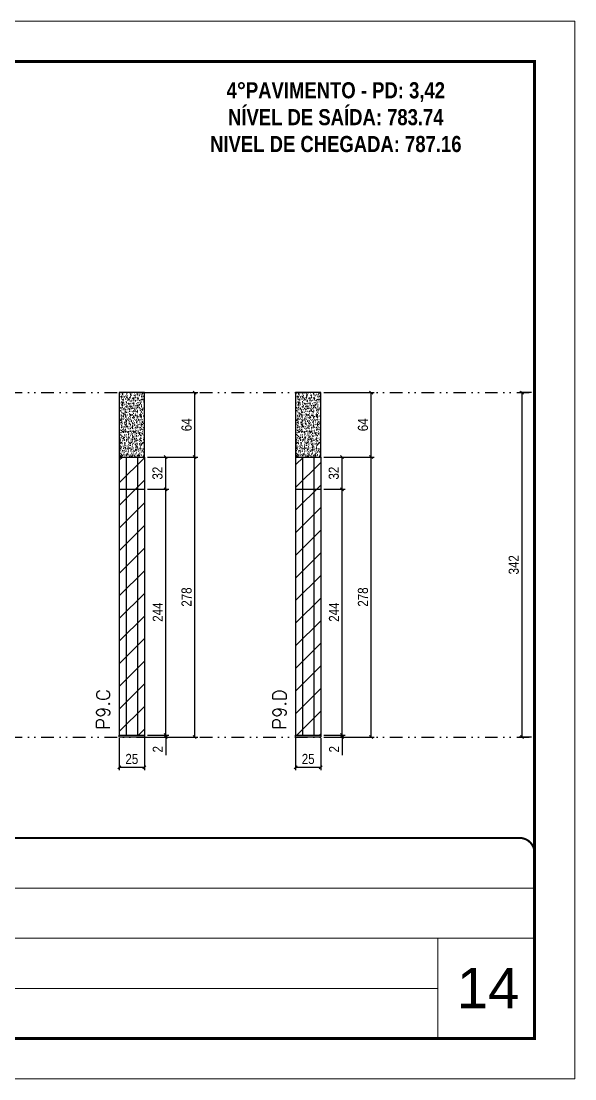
# Model space of a CAD drawing. Extents: x 14400 to 27878, y -21631 to 6985.
# Drawn here: x 16948 to 17497, y 2489 to 3539 of the extents above; entities that cross this region are included whole.
import ezdxf

# ---------------------------------------------------------------- set-up
doc = ezdxf.new("R2010")
doc.units = 0
for name, pattern in [('CONTINUO', [0]), ('DASHED', [0.75, 0.5, -0.25]), ('DIVIDE2', [0.625, 0.25, -0.125, 0, -0.125, 0, -0.125])]:
    doc.linetypes.add(name, pattern=pattern)
for name, color, linetype, lineweight in [('CARIMBO', 255, 'Continuous', 9), ('Folhas', 255, 'Continuous', 9), ('Hachura', 251, 'Continuous', 9), ('SARRAFO DE PRESSAO', 251, 'DASHED', 9), ('Texto Seção', 7, 'Continuous', 15)]:
    doc.layers.add(name, color=color, linetype=linetype, lineweight=lineweight)
for name, color, linetype in [('COTA', 241, 'Continuous'), ('NOMENCLATURA', 7, 'Continuous'), ('Nível', 160, 'Continuous'), ('Painéis', 200, 'Continuous'), ('SARR_2.2x7', 40, 'Continuous')]:
    doc.layers.add(name, color=color, linetype=linetype)
doc.styles.add('ARIAL', font='arial.ttf')
doc.styles.add('COTA TECNICA', font='techl___.ttf', dxfattribs={"height": 10})
doc.styles.add('COTA TECNICA-50', font='techl___.ttf', dxfattribs={"height": 10})
doc.styles.add('REGUA-120', font='ROMANS.shx', dxfattribs={"height": 15})
doc.styles.add('ROMANC', font='techb___.ttf', dxfattribs={"height": 2.5})
doc.dimstyles.new('COTA PAINEL-50', dxfattribs={"dimtxt": 10, "dimasz": 3, "dimexe": 3, "dimexo": 3, "dimgap": 3, "dimtad": 1, "dimdec": 1, "dimzin": 12, "dimdsep": 46, "dimtxsty": 'COTA TECNICA-50', "dimblk1": 'OBLIQUE', "dimblk2": 'OBLIQUE', "dimsah": 1, "dimcen": 0.9, "dimclrd": 4, "dimclre": 4, "dimclrt": 240, "dimadec": 1, "dimazin": 3, "dimtfac": 1, "dimtdec": 1, "dimtmove": 0, "dimatfit": 3, "dimfxl": 1, "dimtolj": 1, "dimtzin": 12, "dimarcsym": 0})
doc.dimstyles.new('PAINEL', dxfattribs={"dimtxt": 10, "dimasz": 3, "dimexe": 3, "dimexo": 3, "dimgap": 3, "dimtad": 1, "dimdec": 1, "dimzin": 12, "dimdsep": 46, "dimtxsty": 'COTA TECNICA', "dimblk1": 'OBLIQUE', "dimblk2": 'OBLIQUE', "dimsah": 1, "dimcen": 0.9, "dimclrd": 4, "dimclre": 4, "dimclrt": 240, "dimadec": 1, "dimazin": 3, "dimtfac": 1, "dimtdec": 1, "dimtmove": 0, "dimatfit": 3, "dimfxl": 1, "dimtolj": 1, "dimtzin": 12, "dimarcsym": 0})

# ---------------------------------------------------------------- blocks, each defined once
blk = doc.blocks.new('9999999999')
at = {"color": 30, "linetype": 'CONTINUO'}
for p, q in [((98564.6, 34379.6), (99584, 34379.6)), ((98564.6, 34329.8), (99488, 34329.8)), ((99584, 34329.8), (99488, 34329.8)), ((99488, 34329.8), (99488, 34230.2)), ((98564.6, 34280), (99488, 34280))]:
    blk.add_line(p, q, dxfattribs=at)
at = {"color": 30, "linetype": 'CONTINUO', "const_width": 2}
blk.add_lwpolyline([(99584, 34230.2), (99584, 34414.4, 0.414214), (99569, 34429.4), (98229, 34429.4, 0.414214), (98214, 34414.4), (98214, 34245.2, 0.414214), (98229, 34230.2), (99584, 34230.2)], format="xyb", dxfattribs=at)
at = {"layer": 'Folhas'}
blk.add_lwpolyline([(98139, 34190.2), (99624, 34190.2), (99624, 35240.2), (98139, 35240.2)], close=True, dxfattribs=at)
at = {"layer": 'Folhas', "color": 30, "const_width": 3}
blk.add_lwpolyline([(98214, 34230.2), (99584, 34230.2), (99584, 35200.2), (98214, 35200.2)], close=True, dxfattribs=at)
blk = doc.blocks.new('_Oblique')
at = {"color": 0, "linetype": 'ByBlock', "lineweight": -2}
blk.add_line((-0.5, -0.5), (0.5, 0.5), dxfattribs=at)
blk = doc.blocks.new('*D824')
at = {"layer": 'COTA', "color": 4, "lineweight": -2, "transparency": 16777216}
for p, q in [((17044.9, 2827.3), (17044.9, 2795.4)), ((17069.9, 2827.3), (17069.9, 2795.4)), ((17044.9, 2798.4), (17069.9, 2798.4))]:
    blk.add_line(p, q, dxfattribs=at)
at = {"layer": 'Defpoints', "color": 0, "transparency": 16777216}
for p in [(17044.9, 2830.3), (17069.9, 2830.3), (17069.9, 2798.4)]:
    blk.add_point(p, dxfattribs=at)
at = {"layer": 'COTA', "color": 4, "lineweight": -2, "transparency": 16777216, "xscale": 3, "yscale": 3, "zscale": 3, "rotation": 180}
blk.add_blockref('_Oblique', (17044.9, 2798.4), dxfattribs=at)
at = {"layer": 'COTA', "color": 4, "lineweight": -2, "transparency": 16777216, "xscale": 3, "yscale": 3, "zscale": 3}
blk.add_blockref('_Oblique', (17069.9, 2798.4), dxfattribs=at)
at = {"layer": 'COTA', "color": 240, "transparency": 16777216, "insert": (17057.4, 2806.5), "char_height": 10, "attachment_point": 5, "style": 'COTA TECNICA'}
blk.add_mtext('\\A1;25', dxfattribs=at)
blk = doc.blocks.new('*D825')
at = {"layer": 'COTA', "color": 4, "lineweight": -2, "transparency": 16777216}
for p, q in [((17072.9, 2830.3), (17094.1, 2830.3)), ((17072.9, 2828.3), (17094.1, 2828.3)), ((17091.1, 2830.3), (17091.1, 2833.3)), ((17091.1, 2830.3), (17091.1, 2828.3)), ((17091.1, 2828.3), (17091.1, 2810.2))]:
    blk.add_line(p, q, dxfattribs=at)
at = {"layer": 'Defpoints', "color": 0, "transparency": 16777216}
for p in [(17069.9, 2830.3), (17069.9, 2828.3), (17091.1, 2830.3)]:
    blk.add_point(p, dxfattribs=at)
at = {"layer": 'COTA', "color": 4, "lineweight": -2, "transparency": 16777216, "xscale": 3, "yscale": 3, "zscale": 3}
for p, rotation in [((17091.1, 2830.3), 270), ((17091.1, 2828.3), 90)]:
    blk.add_blockref('_Oblique', p, dxfattribs=dict(at, rotation=rotation))
at = {"layer": 'COTA', "color": 240, "transparency": 16777216, "insert": (17083.1, 2816.2), "char_height": 10, "attachment_point": 5, "rotation": 90, "style": 'COTA TECNICA-50'}
blk.add_mtext('\\A1;2', dxfattribs=at)
blk = doc.blocks.new('*D826')
at = {"layer": 'COTA', "color": 4, "lineweight": -2, "transparency": 16777216}
for p, q in [((17072.9, 3106.3), (17122.9, 3106.3)), ((17119.9, 2828.3), (17119.9, 3106.3)), ((17072.9, 2828.3), (17122.9, 2828.3))]:
    blk.add_line(p, q, dxfattribs=at)
at = {"layer": 'Defpoints', "color": 0, "transparency": 16777216}
for p in [(17069.9, 3106.3), (17119.9, 3106.3), (17069.9, 2828.3)]:
    blk.add_point(p, dxfattribs=at)
at = {"layer": 'COTA', "color": 4, "lineweight": -2, "transparency": 16777216, "xscale": 3, "yscale": 3, "zscale": 3}
for p, rotation in [((17119.9, 3106.3), 90), ((17119.9, 2828.3), 270)]:
    blk.add_blockref('_Oblique', p, dxfattribs=dict(at, rotation=rotation))
at = {"layer": 'COTA', "color": 240, "transparency": 16777216, "insert": (17111.8, 2967.3), "char_height": 10, "attachment_point": 5, "rotation": 90, "style": 'COTA TECNICA-50'}
blk.add_mtext('\\A1;278', dxfattribs=at)
blk = doc.blocks.new('*D827')
at = {"layer": 'COTA', "color": 4, "lineweight": -2, "transparency": 16777216}
for p, q in [((17072.9, 3170.3), (17122.9, 3170.3)), ((17119.9, 3106.3), (17119.9, 3170.3)), ((17072.9, 3106.3), (17122.9, 3106.3))]:
    blk.add_line(p, q, dxfattribs=at)
at = {"layer": 'Defpoints', "color": 0, "transparency": 16777216}
for p in [(17069.9, 3170.3), (17119.9, 3170.3), (17069.9, 3106.3)]:
    blk.add_point(p, dxfattribs=at)
at = {"layer": 'COTA', "color": 4, "lineweight": -2, "transparency": 16777216, "xscale": 3, "yscale": 3, "zscale": 3}
for p, rotation in [((17119.9, 3170.3), 90), ((17119.9, 3106.3), 270)]:
    blk.add_blockref('_Oblique', p, dxfattribs=dict(at, rotation=rotation))
at = {"layer": 'COTA', "color": 240, "transparency": 16777216, "insert": (17111.8, 3138.3), "char_height": 10, "attachment_point": 5, "rotation": 90, "style": 'COTA TECNICA'}
blk.add_mtext('\\A1;64', dxfattribs=at)
blk = doc.blocks.new('*D1861')
at = {"layer": 'COTA', "color": 4, "lineweight": -2, "transparency": 16777216}
for p, q in [((17454, 3170.3), (17441.6, 3170.3)), ((17444.6, 2828.3), (17444.6, 3170.3)), ((17454, 2828.3), (17441.6, 2828.3))]:
    blk.add_line(p, q, dxfattribs=at)
at = {"layer": 'Defpoints', "color": 0, "transparency": 16777216}
for p in [(17444.6, 3170.3), (17457, 3170.3), (17457, 2828.3)]:
    blk.add_point(p, dxfattribs=at)
at = {"layer": 'COTA', "color": 4, "lineweight": -2, "transparency": 16777216, "xscale": 3, "yscale": 3, "zscale": 3}
for p, rotation in [((17444.6, 3170.3), 90), ((17444.6, 2828.3), 270)]:
    blk.add_blockref('_Oblique', p, dxfattribs=dict(at, rotation=rotation))
at = {"layer": 'COTA', "color": 240, "transparency": 16777216, "insert": (17436.4, 2999.3), "char_height": 10, "attachment_point": 5, "rotation": 90, "style": 'COTA TECNICA'}
blk.add_mtext('\\A1;342', dxfattribs=at)
blk = doc.blocks.new('*D2322')
at = {"layer": 'COTA', "color": 4, "lineweight": -2, "transparency": 16777216}
for p, q in [((17072.9, 3074.3), (17094.1, 3074.3)), ((17091.1, 2830.3), (17091.1, 3074.3)), ((17072.9, 2830.3), (17094.1, 2830.3))]:
    blk.add_line(p, q, dxfattribs=at)
at = {"layer": 'Defpoints', "color": 0, "transparency": 16777216}
for p in [(17069.9, 3074.3), (17091.1, 3074.3), (17069.9, 2830.3)]:
    blk.add_point(p, dxfattribs=at)
at = {"layer": 'COTA', "color": 4, "lineweight": -2, "transparency": 16777216, "xscale": 3, "yscale": 3, "zscale": 3}
for p, rotation in [((17091.1, 3074.3), 90), ((17091.1, 2830.3), 270)]:
    blk.add_blockref('_Oblique', p, dxfattribs=dict(at, rotation=rotation))
at = {"layer": 'COTA', "color": 240, "transparency": 16777216, "insert": (17083.1, 2952.3), "char_height": 10, "attachment_point": 5, "rotation": 90, "style": 'COTA TECNICA'}
blk.add_mtext('\\A1;244', dxfattribs=at)
blk = doc.blocks.new('*D2323')
at = {"layer": 'COTA', "color": 4, "lineweight": -2, "transparency": 16777216}
for p, q in [((17072.9, 3106.3), (17094.1, 3106.3)), ((17091.1, 3074.3), (17091.1, 3106.3)), ((17072.9, 3074.3), (17094.1, 3074.3))]:
    blk.add_line(p, q, dxfattribs=at)
at = {"layer": 'Defpoints', "color": 0, "transparency": 16777216}
for p in [(17069.9, 3106.3), (17091.1, 3106.3), (17069.9, 3074.3)]:
    blk.add_point(p, dxfattribs=at)
at = {"layer": 'COTA', "color": 4, "lineweight": -2, "transparency": 16777216, "xscale": 3, "yscale": 3, "zscale": 3}
for p, rotation in [((17091.1, 3106.3), 90), ((17091.1, 3074.3), 270)]:
    blk.add_blockref('_Oblique', p, dxfattribs=dict(at, rotation=rotation))
at = {"layer": 'COTA', "color": 240, "transparency": 16777216, "insert": (17082.9, 3090.3), "char_height": 10, "attachment_point": 5, "rotation": 90, "style": 'COTA TECNICA'}
blk.add_mtext('\\A1;32', dxfattribs=at)
blk = doc.blocks.new('*D2324')
at = {"layer": 'COTA', "color": 4, "lineweight": -2, "transparency": 16777216}
for p, q in [((17219.9, 2827.3), (17219.9, 2795.4)), ((17244.9, 2827.3), (17244.9, 2795.4)), ((17219.9, 2798.4), (17244.9, 2798.4))]:
    blk.add_line(p, q, dxfattribs=at)
at = {"layer": 'Defpoints', "color": 0, "transparency": 16777216}
for p in [(17219.9, 2830.3), (17244.9, 2830.3), (17244.9, 2798.4)]:
    blk.add_point(p, dxfattribs=at)
at = {"layer": 'COTA', "color": 4, "lineweight": -2, "transparency": 16777216, "xscale": 3, "yscale": 3, "zscale": 3, "rotation": 180}
blk.add_blockref('_Oblique', (17219.9, 2798.4), dxfattribs=at)
at = {"layer": 'COTA', "color": 4, "lineweight": -2, "transparency": 16777216, "xscale": 3, "yscale": 3, "zscale": 3}
blk.add_blockref('_Oblique', (17244.9, 2798.4), dxfattribs=at)
at = {"layer": 'COTA', "color": 240, "transparency": 16777216, "insert": (17232.4, 2806.5), "char_height": 10, "attachment_point": 5, "style": 'COTA TECNICA'}
blk.add_mtext('\\A1;25', dxfattribs=at)
blk = doc.blocks.new('*D2325')
at = {"layer": 'COTA', "color": 4, "lineweight": -2, "transparency": 16777216}
for p, q in [((17247.9, 2830.3), (17269.1, 2830.3)), ((17247.9, 2828.3), (17269.1, 2828.3)), ((17266.1, 2830.3), (17266.1, 2833.3)), ((17266.1, 2830.3), (17266.1, 2828.3)), ((17266.1, 2828.3), (17266.1, 2810.2))]:
    blk.add_line(p, q, dxfattribs=at)
at = {"layer": 'Defpoints', "color": 0, "transparency": 16777216}
for p in [(17244.9, 2830.3), (17244.9, 2828.3), (17266.1, 2830.3)]:
    blk.add_point(p, dxfattribs=at)
at = {"layer": 'COTA', "color": 4, "lineweight": -2, "transparency": 16777216, "xscale": 3, "yscale": 3, "zscale": 3}
for p, rotation in [((17266.1, 2830.3), 270), ((17266.1, 2828.3), 90)]:
    blk.add_blockref('_Oblique', p, dxfattribs=dict(at, rotation=rotation))
at = {"layer": 'COTA', "color": 240, "transparency": 16777216, "insert": (17258.1, 2816.2), "char_height": 10, "attachment_point": 5, "rotation": 90, "style": 'COTA TECNICA-50'}
blk.add_mtext('\\A1;2', dxfattribs=at)
blk = doc.blocks.new('*D2326')
at = {"layer": 'COTA', "color": 4, "lineweight": -2, "transparency": 16777216}
for p, q in [((17247.9, 3106.3), (17297.9, 3106.3)), ((17294.9, 2828.3), (17294.9, 3106.3)), ((17247.9, 2828.3), (17297.9, 2828.3))]:
    blk.add_line(p, q, dxfattribs=at)
at = {"layer": 'Defpoints', "color": 0, "transparency": 16777216}
for p in [(17244.9, 3106.3), (17294.9, 3106.3), (17244.9, 2828.3)]:
    blk.add_point(p, dxfattribs=at)
at = {"layer": 'COTA', "color": 4, "lineweight": -2, "transparency": 16777216, "xscale": 3, "yscale": 3, "zscale": 3}
for p, rotation in [((17294.9, 3106.3), 90), ((17294.9, 2828.3), 270)]:
    blk.add_blockref('_Oblique', p, dxfattribs=dict(at, rotation=rotation))
at = {"layer": 'COTA', "color": 240, "transparency": 16777216, "insert": (17286.8, 2967.3), "char_height": 10, "attachment_point": 5, "rotation": 90, "style": 'COTA TECNICA-50'}
blk.add_mtext('\\A1;278', dxfattribs=at)
blk = doc.blocks.new('*D2327')
at = {"layer": 'COTA', "color": 4, "lineweight": -2, "transparency": 16777216}
for p, q in [((17247.9, 3170.3), (17297.9, 3170.3)), ((17294.9, 3106.3), (17294.9, 3170.3)), ((17247.9, 3106.3), (17297.9, 3106.3))]:
    blk.add_line(p, q, dxfattribs=at)
at = {"layer": 'Defpoints', "color": 0, "transparency": 16777216}
for p in [(17244.9, 3170.3), (17294.9, 3170.3), (17244.9, 3106.3)]:
    blk.add_point(p, dxfattribs=at)
at = {"layer": 'COTA', "color": 4, "lineweight": -2, "transparency": 16777216, "xscale": 3, "yscale": 3, "zscale": 3}
for p, rotation in [((17294.9, 3170.3), 90), ((17294.9, 3106.3), 270)]:
    blk.add_blockref('_Oblique', p, dxfattribs=dict(at, rotation=rotation))
at = {"layer": 'COTA', "color": 240, "transparency": 16777216, "insert": (17286.8, 3138.3), "char_height": 10, "attachment_point": 5, "rotation": 90, "style": 'COTA TECNICA'}
blk.add_mtext('\\A1;64', dxfattribs=at)
blk = doc.blocks.new('*D2328')
at = {"layer": 'COTA', "color": 4, "lineweight": -2, "transparency": 16777216}
for p, q in [((17247.9, 3074.3), (17269.1, 3074.3)), ((17266.1, 2830.3), (17266.1, 3074.3)), ((17247.9, 2830.3), (17269.1, 2830.3))]:
    blk.add_line(p, q, dxfattribs=at)
at = {"layer": 'Defpoints', "color": 0, "transparency": 16777216}
for p in [(17244.9, 3074.3), (17266.1, 3074.3), (17244.9, 2830.3)]:
    blk.add_point(p, dxfattribs=at)
at = {"layer": 'COTA', "color": 4, "lineweight": -2, "transparency": 16777216, "xscale": 3, "yscale": 3, "zscale": 3}
for p, rotation in [((17266.1, 3074.3), 90), ((17266.1, 2830.3), 270)]:
    blk.add_blockref('_Oblique', p, dxfattribs=dict(at, rotation=rotation))
at = {"layer": 'COTA', "color": 240, "transparency": 16777216, "insert": (17258, 2952.3), "char_height": 10, "attachment_point": 5, "rotation": 90, "style": 'COTA TECNICA'}
blk.add_mtext('\\A1;244', dxfattribs=at)
blk = doc.blocks.new('*D2329')
at = {"layer": 'COTA', "color": 4, "lineweight": -2, "transparency": 16777216}
for p, q in [((17247.9, 3106.3), (17269.1, 3106.3)), ((17266.1, 3074.3), (17266.1, 3106.3)), ((17247.9, 3074.3), (17269.1, 3074.3))]:
    blk.add_line(p, q, dxfattribs=at)
at = {"layer": 'Defpoints', "color": 0, "transparency": 16777216}
for p in [(17244.9, 3106.3), (17266.1, 3106.3), (17244.9, 3074.3)]:
    blk.add_point(p, dxfattribs=at)
at = {"layer": 'COTA', "color": 4, "lineweight": -2, "transparency": 16777216, "xscale": 3, "yscale": 3, "zscale": 3}
for p, rotation in [((17266.1, 3106.3), 90), ((17266.1, 3074.3), 270)]:
    blk.add_blockref('_Oblique', p, dxfattribs=dict(at, rotation=rotation))
at = {"layer": 'COTA', "color": 240, "transparency": 16777216, "insert": (17257.8, 3090.3), "char_height": 10, "attachment_point": 5, "rotation": 90, "style": 'COTA TECNICA'}
blk.add_mtext('\\A1;32', dxfattribs=at)

msp = doc.modelspace()

# ---------------------------------------------------------------- hatches: boundary and pattern name
at = {"layer": 'COTA'}
h = msp.add_hatch(dxfattribs=at)
h.set_pattern_fill('AR-CONC', color=256, scale=0.03)
h.set_pattern_definition([(50, (-1734.081, 66), (5.4655401, -0.4781726), [0.5715, -6.2865]), (355, (-1734.081, 66), (-1.0573026, 5.7317054), [0.4572, -5.0292175]), (100.451445, (-1733.6253, 65.96), (4.4082374, 5.2535326), [0.4857003, -5.3427073]), (46.1842, (-1734.081, 67.524), (8.1323712, -1.2612698), [0.85725, -9.42975]), (96.635558, (-1733.403, 67.419), (7.122124, 7.4227837), [0.7285507, -8.0140682]), (351.18415, (-1734.081, 67.524), (7.122124, 7.4227837), [0.685799, -7.543792]), (21, (-1733.319, 67.143), (4.5484317, -3.0679559), [0.5715, -6.2865]), (326, (-1733.319, 67.143), (1.8540609, 5.525639), [0.4572, -5.0292]), (71.451445, (-1732.94, 66.8873), (6.4024926, 2.457683), [0.4857003, -5.3426981]), (37.5, (-1734.0808, 66), (0.0926581, 2.53665117), [0, -4.96824, 0, -5.1054, 0, -5.04825]), (7.5, (-1734.0808, 66), (2.00458988, 3.00541724), [0, -2.91084, 0, -4.85394, 0, -1.92405]), (327.5, (-1735.78, 66), (4.06771786, -0.17186232), [0, -1.905, 0, -5.9436, 0, -7.8867]), (317.5, (-1736.542, 66), (4.44387544, 0.7627947), [0, -2.4765, 0, -3.94716, 0, -5.6007])])
h.paths.add_polyline_path([(17069.93, 3106.29), (17069.93, 3170.29), (17044.93, 3170.29), (17044.93, 3106.29)])
h = msp.add_hatch(dxfattribs=at)
h.set_pattern_fill('AR-CONC', color=256, scale=0.03)
h.set_pattern_definition([(50, (-1559.146, 66), (5.4655401, -0.4781726), [0.5715, -6.2865]), (355, (-1559.146, 66), (-1.0573026, 5.7317054), [0.4572, -5.0292175]), (100.451445, (-1558.6906, 65.96), (4.4082374, 5.2535326), [0.4857003, -5.3427073]), (46.1842, (-1559.146, 67.524), (8.1323712, -1.2612698), [0.85725, -9.42975]), (96.635558, (-1558.468, 67.419), (7.122124, 7.4227837), [0.7285507, -8.0140682]), (351.18415, (-1559.146, 67.524), (7.122124, 7.4227837), [0.685799, -7.543792]), (21, (-1558.384, 67.143), (4.5484317, -3.0679559), [0.5715, -6.2865]), (326, (-1558.384, 67.143), (1.8540609, 5.525639), [0.4572, -5.0292]), (71.451445, (-1558.005, 66.8873), (6.4024926, 2.457683), [0.4857003, -5.3426981]), (37.5, (-1559.146, 66), (0.0926581, 2.53665117), [0, -4.96824, 0, -5.1054, 0, -5.04825]), (7.5, (-1559.146, 66), (2.00458988, 3.00541724), [0, -2.91084, 0, -4.85394, 0, -1.92405]), (327.5, (-1560.8453, 66), (4.06771786, -0.17186232), [0, -1.905, 0, -5.9436, 0, -7.8867]), (317.5, (-1561.6073, 66), (4.44387544, 0.7627947), [0, -2.4765, 0, -3.94716, 0, -5.6007])])
h.paths.add_polyline_path([(17244.87, 3106.29), (17244.87, 3170.29), (17219.87, 3170.29), (17219.87, 3106.29)])
at = {"layer": 'Hachura'}
h = msp.add_hatch(dxfattribs=at)
h.set_pattern_fill('ANSI31', color=256, scale=5)
h.paths.add_polyline_path([(17069.93, 3106.29), (17044.93, 3106.29), (17044.93, 3074.29), (17069.93, 3074.29)])
h.paths.add_polyline_path([(17069.93, 3074.29), (17044.93, 3074.29), (17044.93, 2830.29), (17069.93, 2830.29)])
h = msp.add_hatch(dxfattribs=at)
h.set_pattern_fill('ANSI31', color=256, scale=5)
h.paths.add_polyline_path([(17244.87, 3106.29), (17219.87, 3106.29), (17219.87, 3074.29), (17244.87, 3074.29)])
h.paths.add_polyline_path([(17244.87, 3074.29), (17219.87, 3074.29), (17219.87, 2830.29), (17244.87, 2830.29)])

# ---------------------------------------------------------------- linework, layer by layer
at = {"layer": 'COTA'}
for points in [[(17044.93, 3106.29), (17069.93, 3106.29), (17069.93, 3170.29), (17044.93, 3170.29)], [(17219.87, 3106.29), (17244.87, 3106.29), (17244.87, 3170.29), (17219.87, 3170.29)]]:
    msp.add_lwpolyline(points, close=True, dxfattribs=at)
at = {"layer": 'Nível', "color": 4, "linetype": 'DIVIDE2', "ltscale": 50}
for p, q in [((16086.97, 3170.29), (17456.97, 3170.29)), ((16086.97, 2828.29), (17456.97, 2828.29))]:
    msp.add_line(p, q, dxfattribs=at)
at = {"layer": 'Painéis'}
for p, q in [((17044.93, 3106.29), (17044.93, 2830.29)), ((17044.93, 3106.29), (17069.93, 3106.29)), ((17069.93, 3106.29), (17069.93, 2830.29)), ((17219.87, 3106.29), (17219.87, 2830.29)), ((17219.87, 3106.29), (17244.87, 3106.29)), ((17244.87, 3106.29), (17244.87, 2830.29)), ((17044.93, 3074.29), (17069.93, 3074.29)), ((17219.87, 3074.29), (17244.87, 3074.29)), ((17044.93, 2830.29), (17069.93, 2830.29)), ((17044.93, 2830.29), (17069.93, 2830.29)), ((17044.93, 2828.29), (17044.93, 2830.29)), ((17069.93, 2828.29), (17044.93, 2828.29)), ((17069.93, 2830.29), (17069.93, 2828.29)), ((17219.87, 2830.29), (17244.87, 2830.29)), ((17219.87, 2830.29), (17244.87, 2830.29)), ((17219.87, 2828.29), (17219.87, 2830.29)), ((17244.87, 2828.29), (17219.87, 2828.29)), ((17244.87, 2830.29), (17244.87, 2828.29))]:
    msp.add_line(p, q, dxfattribs=at)
at = {"layer": 'SARR_2.2x7'}
for p, q in [((17051.93, 3106.29), (17051.93, 2830.29)), ((17062.93, 3106.29), (17062.93, 2830.29)), ((17226.87, 3106.29), (17226.87, 2830.29)), ((17237.87, 3106.29), (17237.87, 2830.29))]:
    msp.add_line(p, q, dxfattribs=at)

# ---------------------------------------------------------------- block references
at = {"layer": 'SARRAFO DE PRESSAO', "color": 6, "linetype": 'ByBlock'}
msp.add_blockref('9999999999', (-82127.01, -31701.2), dxfattribs=at)

# ---------------------------------------------------------------- texts
at = {"layer": 'CARIMBO', "style": 'ARIAL'}
msp.add_text('14', height=40, dxfattribs=at).set_placement((17379.83, 2559.15))
at = {"layer": 'NOMENCLATURA', "color": 2, "insert": (17259.81, 3505.06), "char_height": 16, "attachment_point": 2, "style": 'ROMANC'}
msp.add_mtext_dynamic_manual_height_columns('\\P4°PAVIMENTO - PD: 3,42\\PNÍVEL DE SAÍDA: 783.74\\PNIVEL DE CHEGADA: 787.16', width=432.3511, gutter_width=1, heights=[0], dxfattribs=at)
at = {"layer": 'Texto Seção', "char_height": 13, "width": 370.6998, "attachment_point": 7, "rotation": 90, "style": 'REGUA-120'}
for s, insert in [('P9.C', (17035.48, 2835.7)), ('P9.D', (17210.42, 2835.7))]:
    msp.add_mtext(s, dxfattribs=dict(at, insert=insert))

# ---------------------------------------------------------------- dimensions: what is measured, and where the dimension line sits
at = {"layer": 'COTA'}
for base, p1, p2, dimstyle, picture, middle in [((17119.92, 3170.29), (17069.93, 3106.29), (17069.93, 3170.29), 'PAINEL', '*D827', (17111.82, 3138.29)), ((17294.86, 3170.29), (17244.87, 3106.29), (17244.87, 3170.29), 'PAINEL', '*D2327', (17286.76, 3138.29)), ((17444.59, 3170.29), (17456.97, 2828.29), (17456.97, 3170.29), 'PAINEL', '*D1861', (17436.37, 2999.29)), ((17119.92, 3106.29), (17069.93, 2828.29), (17069.93, 3106.29), 'COTA PAINEL-50', '*D826', (17111.83, 2967.29)), ((17294.86, 3106.29), (17244.87, 2828.29), (17244.87, 3106.29), 'COTA PAINEL-50', '*D2326', (17286.76, 2967.29)), ((17091.13, 3074.29), (17069.93, 2830.29), (17069.93, 3074.29), 'PAINEL', '*D2322', (17083.05, 2952.29)), ((17266.06, 3074.29), (17244.87, 2830.29), (17244.87, 3074.29), 'PAINEL', '*D2328', (17257.99, 2952.29))]:
    dim = msp.add_linear_dim(base=base, p1=p1, p2=p2, angle=90, dimstyle=dimstyle, dxfattribs=at)
    dim.commit()
    dim.dimension.update_dxf_attribs({"geometry": picture, "text_midpoint": middle})
for base, p1, p2, picture, middle in [((17091.13, 3106.29), (17069.93, 3074.29), (17069.93, 3106.29), '*D2323', (17082.91, 3090.29)), ((17266.06, 3106.29), (17244.87, 3074.29), (17244.87, 3106.29), '*D2329', (17257.84, 3090.29))]:
    dim = msp.add_linear_dim(base=base, p1=p1, p2=p2, angle=90, dimstyle='PAINEL', override={"dimtmove": 1}, dxfattribs=at)
    dim.commit()
    dim.dimension.update_dxf_attribs({"geometry": picture, "text_midpoint": middle})
for base, p1, p2, picture, middle in [((17069.93, 2798.39), (17044.93, 2830.29), (17069.93, 2830.29), '*D824', (17057.43, 2806.5)), ((17244.87, 2798.39), (17219.87, 2830.29), (17244.87, 2830.29), '*D2324', (17232.37, 2806.5))]:
    dim = msp.add_linear_dim(base=base, p1=p1, p2=p2, dimstyle='PAINEL', override={"dimarcsym": 2}, dxfattribs=at)
    dim.commit()
    dim.dimension.update_dxf_attribs({"geometry": picture, "text_midpoint": middle})
for base, p1, p2, picture, middle in [((17091.13, 2830.29), (17069.93, 2828.29), (17069.93, 2830.29), '*D825', (17091.13, 2816.23)), ((17266.06, 2830.29), (17244.87, 2828.29), (17244.87, 2830.29), '*D2325', (17266.06, 2816.23))]:
    dim = msp.add_linear_dim(base=base, p1=p1, p2=p2, angle=90, dimstyle='COTA PAINEL-50', dxfattribs=at)
    dim.commit()
    dim.dimension.update_dxf_attribs({"geometry": picture, "text_midpoint": middle, "dimtype": 160})

doc.saveas('drawing.dxf')
